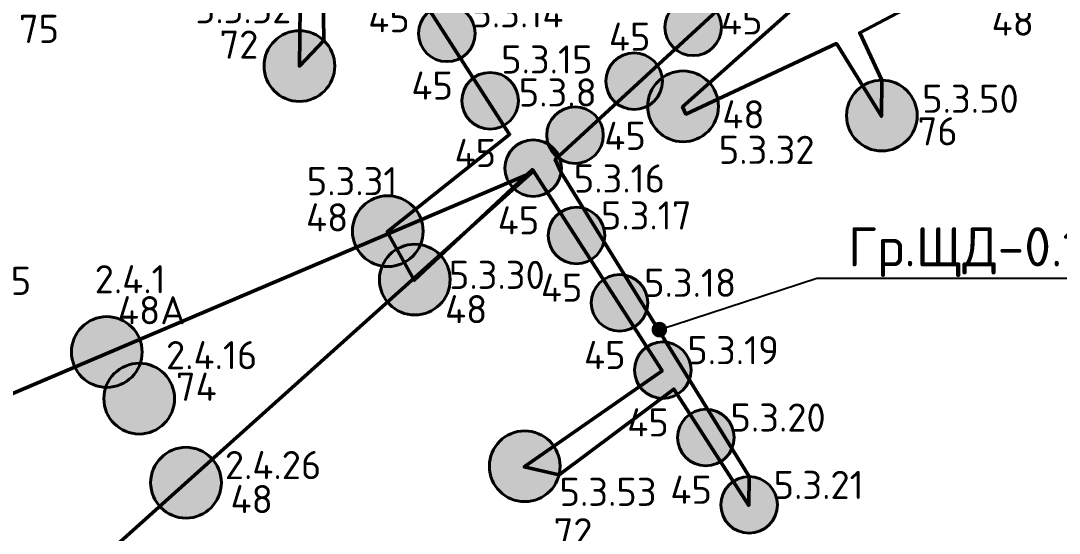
# Model space of a CAD drawing. Header units: millimetres. Extents: x -813692 to 807431, y 0 to 1813163.
# Drawn here: x 35330 to 41978, y 823362 to 826641 of the extents above; entities that cross this region are included whole.
import ezdxf
from ezdxf import colors
from ezdxf.entities.mleader import LeaderData, LeaderLine
from ezdxf.math import Vec2, Vec3

# ---------------------------------------------------------------- set-up
doc = ezdxf.new("R2010")
doc.units = ezdxf.units.MM
for name, color, linetype, lineweight in [('_Гр.ЩД-0.1С.7.4.I5.3', 6, 'Continuous', 50), ('_Гр.ЩД-0.1С.7.5.I2.4', 6, 'Continuous', 50), ('_освещение_dali', 3, 'Continuous', 50), ('A-ANNO-DIMS', 7, 'Continuous', 9), ('АР_монолит', 252, 'Continuous', 50)]:
    doc.layers.add(name, color=color, linetype=linetype, lineweight=lineweight)
for name, color, linetype, lineweight, true_color in [('DLX_LUM 1', 7, 'Continuous', 40, 0x130bf4), ('DLX_LUM 10', 7, 'Continuous', 40, 0x130bf4), ('DLX_LUM 14', 7, 'Continuous', 40, 0x130bf4), ('DLX_LUM 2', 7, 'Continuous', 40, 0x1b0ff0), ('DLX_LUM 3', 7, 'Continuous', 40, 0x130bf4), ('DLX_LUM 5', 7, 'Continuous', 40, 0xfb3904)]:
    doc.layers.add(name, color=color, linetype=linetype, lineweight=lineweight, true_color=true_color)
doc.layers.add('Вставка', color=252, linetype='Continuous')
doc.styles.add('GOST 2.304', font='GOST Common.ttf')
doc.styles.add('ISOCPEUR', font='isocpeur.ttf')
doc.styles.add('TableTextStyle', font='isocpeur.ttf')
doc.linetypes.add('Truba', pattern='A,3e-05,[4,MSH_7,S=1,R=0,X=0,Y=0],-3.022072', length=3.022102)
doc.dimstyles.new('М-200', dxfattribs={"dimtxt": 400, "dimasz": 160, "dimexe": 200, "dimexo": 400, "dimgap": 50, "dimtad": 1, "dimdec": 0, "dimzin": 0, "dimdsep": 46, "dimtxsty": 'GOST 2.304', "dimblk": 'ARCHTICK', "dimcen": 180, "dimdle": 200, "dimadec": 0, "dimazin": 0, "dimtfac": 1, "dimtdec": 0, "dimtmove": 1, "dimatfit": 0, "dimfxl": 1, "dimtolj": 1, "dimtzin": 0, "dimarcsym": 0})

# ---------------------------------------------------------------- blocks, each defined once
blk = doc.blocks.new('_ArchTick')
at = {"color": 0, "linetype": 'ByBlock', "const_width": 0.15}
blk.add_lwpolyline([(-0.5, -0.5), (0.5, 0.5)], dxfattribs=at)
blk = doc.blocks.new('*D38')
at = {"layer": 'A-ANNO-DIMS', "color": 0, "lineweight": -2, "transparency": 16777216}
blk.add_arc((-165703.8, -113309.3), 107894.2, 269.999998, 325.999999, dxfattribs=at)
at = {"layer": 'Defpoints', "color": 0, "lineweight": 30, "transparency": 16777216}
for p in [(-165703.8, -113309.3), (-165703.8, -113309.3), (-75741.3, -173989.8), (-131171, -215527.9), (-165703.8, -221903.3)]:
    blk.add_point(p, dxfattribs=at)
at = {"layer": 'A-ANNO-DIMS', "color": 0, "lineweight": -2, "transparency": 16777216, "xscale": 160, "yscale": 160, "zscale": 160}
for p, rotation in [((-76255.4, -173643), 55.99999895826774), ((-165703.8, -221203.5), 179.9999981265246)]:
    blk.add_blockref('_ArchTick', p, dxfattribs=dict(at, rotation=rotation))
at = {"layer": 'A-ANNO-DIMS', "color": 0, "transparency": 16777216, "insert": (-114299.5, -207822), "char_height": 400, "attachment_point": 5, "rotation": 28.54122, "style": 'GOST 2.304'}
blk.add_mtext('\\A1;56,0%%D', dxfattribs=at)
blk = doc.blocks.new('DIC8')
at = {"lineweight": 0, "ltscale": 100, "style": 'TableTextStyle'}
for tag, p, height in [('48', (1388.2, 3041.3, -497), 180), ('75', (2094.7, 2299.4, -497), 180), ('48А', (-339.8, 1849.9, -497), 180), ('73', (-1248.3, 1427.6, -497), 180), ('72', (-155.7, 438.2, -497), 180), ('74', (1591.5, 457.1, -497), 180), ('48А', (2583.2, 467.1, -497), 180), ('74', (-2872.7, 109, -497), 180), ('48', (-1211.5, 102.1, -497), 180), ('74', (3039.8, -18.4, -497), 180), ('48', (-7545.7, -361.7, -497), 180), ('72', (-920.6, -410, -497), 180), ('46', (-6675.5, -608.4, -497), 180), ('48', (1101.4, -758.8, -497), 180), ('48', (3416.3, -721.7, -497), 180), ('75', (-1621.5, -860.3, -497), 180), ('48', (-2715.9, -1191.2, -497), 180), ('73', (-7640.2, -1334.1, -497), 180), ('S', (-82.2, -1399.7), 250), ('48А', (-9207.1, -1496, -497), 180), ('46', (-5577.1, -1446.6, -497), 180), ('76', (-4579.6, -1501.9, -497), 180), ('76', (28.6, -1769.2, -497), 180), ('76', (3805, -1723.6, -497), 180), ('48', (-1112.3, -1880.7, -497), 180), ('45', (-3612.7, -2073.1, -497), 180), ('48А', (1925.1, -2064.7, -497), 180), ('48А', (-2516.1, -2294.2, -497), 180), ('47', (-4718.1, -2326.7, -497), 180), ('75', (-7313.5, -2443.6, -497), 180), ('46', (-5971.8, -2466.7, -497), 180), ('47', (-4234.9, -2671, -497), 180), ('48', (-11533.3, -2881.2, -497), 180), ('75', (-10485.9, -3059.2), 180), ('48', (-5930.8, -3039.7, -497), 180), ('74', (-2631.8, -3296.1, -497), 180), ('48', (484.4, -3279.6, -497), 180), ('S', (-4534.8, -3429.7), 250), ('72', (-1202.1, -3466, -497), 180), ('48', (-7589.2, -3512.2, -497), 180), ('71', (1635.4, -3634.3, -497), 180), ('48А', (-8858.3, -3698.9, -497), 180), ('46', (-5526, -3639.7, -497), 180), ('72', (-2190.6, -3721.9, -497), 180), ('48', (-6585.2, -3847.7, -497), 180), ('48А', (-7566.8, -4202, -497), 180), ('46', (-4266.7, -4174.7, -497), 180), ('76', (-335.3, -4484.4, -497), 180), ('75', (-5730.2, -4691.9, -497), 180), ('48', (-8617.4, -4951, -497), 180), ('46', (-3892.7, -5116.4, -497), 180), ('48А', (-1324.9, -5104.3, -497), 180), ('48', (-2408.3, -5841, -497), 180), ('46', (-3579.1, -5990.4, -497), 180), ('73', (-5496.3, -6255.5, -497), 180), ('75', (-8443.5, -6710, -497), 180), ('48', (-6125.9, -7009.1, -497), 180), ('48А', (-4190.4, -6966, -497), 180), ('48', (-8101.4, -7173.3, -497), 180)]:
    blk.add_attdef(tag, p, '', height=height, dxfattribs=at)
at = {"layer": '_освещение_dali', "color": 18, "true_color": 0x000000, "style": 'TableTextStyle'}
for s, p in [('75', (2098.2, 2069.1, -497)), ('48А', (2731.9, 269, -497)), ('74', (3103.4, -220.8, -497)), ('48', (3452.7, -939.6, -497))]:
    blk.add_text(s, height=180, dxfattribs=at).set_placement(p)
blk = doc.blocks.new('DIC26')
at = {"layer": '_Гр.ЩД-0.1С.7.4.I5.3', "color": 18, "true_color": 0x000000, "style": 'TableTextStyle'}
for s, p in [('45', (-4805.8, -2072.6, -497)), ('45', (-2548, -2086.8, -497)), ('48', (-815.4, -2094.3, -497)), ('45', (-3265.1, -2190.6, -497)), ('72', (-5757.5, -2241.6, -497)), ('45', (-4529.5, -2503.7, -497)), ('48', (-2539.5, -2687.7, -497)), ('45', (-3294.5, -2825.3, -497)), ('76', (-1288.7, -2796.2, -497)), ('45', (-4253.2, -2934.7, -497)), ('48', (-5204.4, -3347, -497)), ('45', (-3976.8, -3365.7, -497)), ('45', (-3700.5, -3796.7, -497)), ('48', (-4314.3, -3934.4, -497)), ('45', (-3424.2, -4227.8, -497)), ('45', (-3147.8, -4658.8, -497)), ('45', (-2871.5, -5089.8, -497)), ('72', (-3618.8, -5361.7, -497))]:
    blk.add_text(s, height=180, dxfattribs=at).set_placement(p)
at = {"layer": '_Гр.ЩД-0.1С.7.4.I5.3', "lineweight": 0, "ltscale": 100, "style": 'TableTextStyle'}
for tag, p, height in [('74', (-352.2, 3797.5, -497), 180), ('48', (227.1, 2595.6, -497), 180), ('73', (1179.2, 2256.6, -497), 180), ('48', (-2361.4, 2196.7, -497), 180), ('45', (1535.4, 1805, -497), 180), ('48А', (-3864, 1506.1, -497), 180), ('76', (-559.7, 1444.7, -497), 180), ('48', (710.5, 923.6, -497), 180), ('74', (2703.5, 894.8, -497), 180), ('47', (-5715.2, 820, -497), 180), ('74', (-4343.9, 476.4, -497), 180), ('45', (-6536.6, 417, -497), 180), ('48', (2392.9, 157.6, -497), 180), ('45', (-5526.6, 113.6, -497), 180), ('76', (-3446.5, 127.7, -497), 180), ('S', (-2528.1, 30.9, -115), 250), ('73', (4329.6, 145.6, -497), 180), ('45', (-6999.7, -44.3, -497), 180), ('45', (-271.6, -55.4, -497), 180), ('74', (5947.7, -48.5, -497), 180), ('74', (832.5, -225.7, -497), 180), ('45', (-5250.2, -317.5, -497), 180), ('45', (-7394.2, -411.6, -497), 180), ('45', (-641.1, -424.6, -497), 180), ('48А', (4464, -702.9, -497), 180), ('45', (-4973.9, -748.5, -497), 180), ('72', (-3045, -815.2, -497), 180), ('45', (-1033.4, -794.6, -497), 180), ('45', (-1414.3, -1090.2, -497), 180), ('73', (2947.8, -1161.9, -497), 180), ('45', (-4697.6, -1179.5, -497), 180), ('45', (-2477.4, -1198.3, -497), 180), ('48', (982.9, -1240.5, -497), 180), ('72', (-6080, -1367.6, -497), 180), ('72', (-1495.8, -1429.2, -497), 180), ('45', (-2734, -1496.6, -497), 180), ('45', (-4421.2, -1610.6, -497), 180), ('45', (-3104.5, -1801, -497), 180), ('48', (-798.7, -1861.4, -497), 180), ('73', (894.2, -1933.6, -497), 180), ('72', (-5915.4, -2015, -497), 180), ('45', (-4144.9, -2041.6, -497), 180), ('45', (-3504.2, -1996.9, -497), 180), ('45', (-3954.7, -2336.6, -497), 180), ('45', (-3842.1, -2547.9, -497), 180), ('76', (-1259.2, -2588, -497), 180), ('48', (-2561.7, -2914.8, -497), 180), ('45', (-3489.7, -3098.3, -497), 180), ('48', (-5199, -3115.2, -497), 180), ('45', (-3315.9, -3334.7, -497), 180), ('48', (-4289.1, -3714.9), 180), ('45', (-3039.6, -3765.7, -497), 180), ('45', (-2763.2, -4196.7, -497), 180), ('45', (-2486.9, -4627.7, -497), 180), ('45', (-2210.6, -5058.8, -497), 180), ('72', (-3581.1, -5103.3, -497), 180)]:
    blk.add_attdef(tag, p, '', height=height, dxfattribs=at)
blk = doc.blocks.new('A$Cab2378fa')
at = {"lineweight": 25, "true_color": 0xfff5f5}
h = blk.add_hatch(color=7, dxfattribs=at)
h.dxf.hatch_style = 1
h.paths.add_polyline_path([(0, 0), (-141.6, -170.3, 0.174923), (3, -222.4, 0.197808), (162.3, -156.8)])
h.paths.add_polyline_path([(-163.2, 157.6), (0, 0), (147.8, 177.8, 0.175398), (3, 230.2, 0.209014)])
at = {"lineweight": 25}
h = blk.add_hatch(color=256, dxfattribs=at)
h.paths.add_polyline_path([(162.3, -156.8, 0.442338), (147.8, 177.8), (0, 0)])
h.paths.add_polyline_path([(-141.6, -170.3), (0, 0), (-163.2, 157.6, 0.430096)])
blk.add_circle((3, 3.9), 226.3)
blk = doc.blocks.new('_Dot')
at = {"color": 0, "linetype": 'ByBlock', "lineweight": -2}
blk.add_line((-0.5, 0), (-1, 0), dxfattribs=at)
at = {"color": 0, "linetype": 'ByBlock', "const_width": 0.5}
blk.add_lwpolyline([(-0.25, 0, 1), (0.25, 0, 1)], format="xyb", close=True, dxfattribs=at)
blk = doc.blocks.new('Оси200')
at = {"layer": 'A-ANNO-DIMS'}
dim = blk.add_angular_dim_2l(base=(-131171, -215527.9), line1=((-165703.8, -113309.3), (-75741.3, -173989.8)), line2=((-165703.8, -113309.3), (-165703.8, -221903.3)), text='56,0%%D', dimstyle='М-200', override={"dimadec": 2, "dimtmove": 2}, dxfattribs=at)
dim.commit()
dim.dimension.update_dxf_attribs({"geometry": '*D38', "text_midpoint": (-114299.5, -207822), "dimtype": 130})
blk = doc.blocks.new('A$C6724712c')
at = {"layer": 'A-ANNO-DIMS', "color": 18, "lineweight": 0, "true_color": 0x000000}
blk.add_blockref('Оси200', (433047.4, 279674.7), dxfattribs=at)

msp = doc.modelspace()

# ---------------------------------------------------------------- block references
at = {"layer": 'Вставка', "linetype": 'Truba', "lineweight": 30, "ltscale": 100}
msp.add_blockref('A$C6724712c', (-266052.4, 717506.5), dxfattribs=at)

# ---------------------------------------------------------------- next in the draw order: linework, layer by layer
at = {"layer": '_Гр.ЩД-0.1С.7.4.I5.3', "ltscale": 100}
for points in [[(37127, 827489.6), (37113.7, 826351.4), (37270.7, 826514.4), (37260, 827285.2)], [(37491.7, 827416.2), (38459.8, 825914.4), (37676.6, 825291), (37849.6, 824981), (38605.2, 825688.8), (39435.4, 824400.8), (38553.3, 823786.6), (38775.9, 823736), (39510.6, 824284.2), (39990.2, 823540.1), (39992.6, 823724.3), (38789.9, 825671.2), (38751.4, 825754.2), (40582.3, 827438.8)], [(40628.5, 827035.5), (39567, 826089.5), (39588.1, 826044.3), (40552.1, 826494.9), (40839.4, 826030.6), (40842.4, 826260.8), (40700.5, 826564.3), (41346.6, 826906.1)]]:
    msp.add_lwpolyline(points, dxfattribs=at)
at = {"layer": '_Гр.ЩД-0.1С.7.5.I2.4', "ltscale": 100}
msp.add_lwpolyline([(34190.4, 821737), (35677.1, 823051.8), (36659.3, 822196.9), (36834.9, 822428.1), (35861.1, 823213.4), (38598.9, 825667.8), (34082, 823748.3)], dxfattribs=at)

# ---------------------------------------------------------------- next in the draw order: block references
at = {"layer": '_Гр.ЩД-0.1С.7.4.I5.3', "color": 3, "lineweight": 0}
ref = msp.add_blockref('DIC26', (42360, 828640), dxfattribs=at)
ref.add_attrib('48', '5.3.30', (38070.9, 824925.1), dxfattribs={"lineweight": 0, "ltscale": 100, "height": 180, "style": 'TableTextStyle'})
ref.add_attrib('48', '5.3.31', (37161, 825524.8, -497), dxfattribs={"lineweight": 0, "ltscale": 100, "height": 180, "style": 'TableTextStyle'})
ref.add_attrib('48', '5.3.32', (39798.3, 825725.2, -497), dxfattribs={"lineweight": 0, "ltscale": 100, "height": 180, "style": 'TableTextStyle'})
ref.add_attrib('45', '5.3.8', (38517.9, 826092.1, -497), dxfattribs={"lineweight": 0, "ltscale": 100, "height": 180, "style": 'TableTextStyle'})
ref.add_attrib('45', '5.3.14', (38215.1, 826598.4, -497), dxfattribs={"lineweight": 0, "ltscale": 100, "height": 180, "style": 'TableTextStyle'})
ref.add_attrib('45', '5.3.15', (38405.3, 826303.4, -497), dxfattribs={"lineweight": 0, "ltscale": 100, "height": 180, "style": 'TableTextStyle'})
ref.add_attrib('45', '5.3.16', (38870.3, 825541.7, -497), dxfattribs={"lineweight": 0, "ltscale": 100, "height": 180, "style": 'TableTextStyle'})
ref.add_attrib('45', '5.3.17', (39044.1, 825305.3, -497), dxfattribs={"lineweight": 0, "ltscale": 100, "height": 180, "style": 'TableTextStyle'})
ref.add_attrib('45', '5.3.18', (39320.4, 824874.3, -497), dxfattribs={"lineweight": 0, "ltscale": 100, "height": 180, "style": 'TableTextStyle'})
ref.add_attrib('45', '5.3.19', (39596.8, 824443.3, -497), dxfattribs={"lineweight": 0, "ltscale": 100, "height": 180, "style": 'TableTextStyle'})
ref.add_attrib('45', '5.3.20', (39873.1, 824012.3, -497), dxfattribs={"lineweight": 0, "ltscale": 100, "height": 180, "style": 'TableTextStyle'})
ref.add_attrib('45', '5.3.21', (40149.4, 823581.2, -497), dxfattribs={"lineweight": 0, "ltscale": 100, "height": 180, "style": 'TableTextStyle'})
ref.add_attrib('76', '5.3.50', (41100.8, 826052, -497), dxfattribs={"lineweight": 0, "ltscale": 100, "height": 180, "style": 'TableTextStyle'})
ref.add_attrib('72', '5.3.52', (36444.6, 826625, -497), dxfattribs={"lineweight": 0, "ltscale": 100, "height": 180, "style": 'TableTextStyle'})
ref.add_attrib('72', '5.3.53', (38778.9, 823536.7, -497), dxfattribs={"lineweight": 0, "ltscale": 100, "height": 180, "style": 'TableTextStyle'})
at = {"layer": '_Гр.ЩД-0.1С.7.5.I2.4', "color": 3, "lineweight": 0}
ref = msp.add_blockref('DIC8', (33220, 824430), dxfattribs=at)
ref.add_attrib('74', '2.4.15', (34811.5, 824887.1, -497), dxfattribs={"layer": '0', "lineweight": 0, "ltscale": 100, "height": 180, "style": 'TableTextStyle'})
ref.add_attrib('74', '2.4.16', (36259.8, 824411.6, -497), dxfattribs={"layer": '0', "lineweight": 0, "ltscale": 100, "height": 180, "style": 'TableTextStyle'})
ref.add_attrib('48', '2.4.26', (36636.3, 823708.3, -497), dxfattribs={"layer": '0', "lineweight": 0, "ltscale": 100, "height": 180, "style": 'TableTextStyle'})
ref.add_attrib('48А', '2.4.1', (35803.2, 824897.1, -497), dxfattribs={"layer": '0', "lineweight": 0, "ltscale": 100, "height": 180, "style": 'TableTextStyle'})
at = {"layer": 'DLX_LUM 1', "ltscale": 100}
msp.add_blockref('A$Cab2378fa', (36085.3, 824219.3), dxfattribs=at)
at = {"layer": 'DLX_LUM 10', "ltscale": 100}
msp.add_blockref('A$Cab2378fa', (40839.4, 826030.6), dxfattribs=at)
at = {"layer": 'DLX_LUM 14', "ltscale": 100}
for p in [(37110.7, 826347.5), (38553.3, 823786.6)]:
    msp.add_blockref('A$Cab2378fa', p, dxfattribs=at)
at = {"layer": 'DLX_LUM 2', "ltscale": 100}
for p in [(39567, 826089.5), (37676.6, 825291), (37849.6, 824981), (36385, 823681.5)]:
    msp.add_blockref('A$Cab2378fa', p, dxfattribs=at)
at = {"layer": 'DLX_LUM 3', "ltscale": 100, "xscale": 0.8, "yscale": 0.8, "zscale": 0.8}
for p in [(38055.9, 826557.3), (39632.4, 826596), (39254.1, 826251), (38332.2, 826126.3), (38875.8, 825906), (38608.6, 825695.2), (38884.9, 825264.2), (39161.2, 824833.2), (39437.6, 824402.1), (39713.9, 823971.1), (39990.2, 823540.1)]:
    msp.add_blockref('A$Cab2378fa', p, dxfattribs=at)
at = {"layer": 'DLX_LUM 5', "ltscale": 100}
msp.add_blockref('A$Cab2378fa', (35877.8, 824517.7), dxfattribs=at)

# ---------------------------------------------------------------- next in the draw order: leaders
at = {"layer": '_Гр.ЩД-0.1С.7.4.I5.3'}
ml = msp.add_multileader_mtext('Standard', dxfattribs=at)
ml.set_content('Гр.ЩД-0.1С.7.4.I5.3', color=256, style='ISOCPEUR')
ml.set_leader_properties()
ml.set_arrow_properties(name='DOT')
ml.build(insert=Vec2(0, 0))
ml.multileader.update_dxf_attribs({"has_dogleg": 0, "text_left_attachment_type": 6, "text_right_attachment_type": 6, "arrow_head_size": 100})
ctx = ml.context
ctx.base_point, ctx.char_height, ctx.arrow_head_size, ctx.landing_gap_size, ctx.plane_origin = Vec3(40425.3, 824994.8), 250, 100, 200, Vec3(127675.2, 955371.2)
ctx.left_attachment, ctx.right_attachment = 6, 6
notes = []
notes.append((ctx, [(0, (1, 1, 0), (40417.3, 824994.8), (1, 0), 8, [(1, [(39418.1, 824664.8)], 0, [])])]))
ctx.mtext.insert, ctx.mtext.flow_direction = Vec3(40625.3, 825319.8), 5
for ctx, leaders in notes:
    for number, flags, end, landing, length, lines in leaders:
        leader = LeaderData()
        leader.index, (leader.has_last_leader_line, leader.has_dogleg_vector, leader.attachment_direction) = number, flags
        leader.last_leader_point, leader.dogleg_vector, leader.dogleg_length = Vec3(end), Vec3(landing), length
        for number, points, colour, breaks in lines:
            line = LeaderLine()
            line.index, line.vertices, line.color, line.breaks = number, Vec3.list(points), colors.encode_raw_color(colour), breaks
            leader.lines.append(line)
        ctx.leaders.append(leader)

doc.saveas('drawing.dxf')
